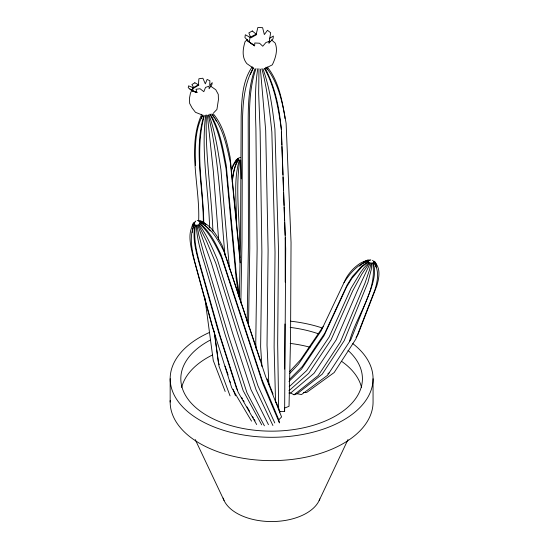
<?xml version="1.0" encoding="UTF-8"?>
<svg xmlns="http://www.w3.org/2000/svg" width="549" height="549" viewBox="0 0 549 549"><rect width="100%" height="100%" fill="white"/><g stroke="black" fill="none" stroke-linecap="round" stroke-linejoin="round"><path stroke-width="0.82" d="M284.656 369.065L284.924 323.985M285.206 282.172L285.206 237.806M279.551 411.592L284.636 411.462L285.7 248.697L281.349 128.912C278.316 108.235 274.809 86.797 264.412 68.378M240.702 160.027L241.286 178.857M248.491 326.703L249.781 248.127L249.376 128.404C249.342 108.4 249.335 87.696 256.006 68.604M247.16 321.673L248.457 244.037L248.203 124.767C248.141 106.019 248.484 86.708 254.962 68.879M239.35 298.1L240.565 234.279L241.169 116.079C241.766 99.348 242.274 80.971 252.272 66.758M240.839 303.034L241.979 241.642L242.432 122.633C242.788 104.166 243.9 84.676 253.103 68.193M192.232 232.481L193.481 225.797L194.607 223.848M258.977 68.721L258.668 93.426L260.144 131.842L261.873 251.984L260.638 346.893L261.928 366.478M206.403 114.988C204.887 153.809 211.468 192.452 212.923 231.191M232.268 181.595C233.229 174.157 234.382 166.333 238.458 159.889M232.344 179.948C233.291 172.921 234.334 165.414 238.479 159.484M268.969 43.09L270.012 41.168L265.977 42.472L262.751 46.219L259.547 43.22L254.791 42.987L254.626 45.828L249.349 42.136L250.015 37.318L256.225 34.182L257.858 27.45L262.607 27.683L264.35 34.58L267.487 30.305L270.664 32.768L268.969 43.09L273.004 38.869L273.388 36.056L269.628 38.265M371.117 263.095L369.45 270.06L364.893 283.394L340.387 341.952L318.276 375.523L294.044 394.786L290.627 393.029L288.939 393.009M195.485 225.275C193.269 238.698 196.652 252.368 200.207 265.263L219.95 335.336L238.081 392.13L256.678 424.542M192.569 90.956L193.186 87.71L198.47 84.772L198.882 78.754L202.883 78.226L205.312 83.853L207.124 79.44L209.89 80.744L209.718 85.5L212.25 82.645L211.893 84.539L209.1 88.746L209.1 86.152L205.546 87.408L203.816 91.683L200.042 88.732L196.041 89.267L196.974 92.603L192.809 91.107L189.968 89.185L196.974 92.603L192.569 90.956L188.225 87.737L188.588 85.843L193.186 87.71L192.5 89.075M205.676 115.16C200.913 152.505 208.716 190.194 209.574 227.554M257.776 68.707C254.571 88.533 255.299 108.771 255.909 128.775L257.117 248.539L255.759 343.358L256.232 349.308M239.831 160.219C234.848 191.663 240.634 223.772 239.577 255.402M279.53 412.827L279.894 411.496L276.154 401.964M195.224 224.665C192.157 237.072 195.684 250.063 198.875 262.093L218.447 331.774L236.537 388.479L237.381 389.948M231.472 170.725L232.659 167.033L235.775 161.31L237.758 159.272M231.362 170.224L233.099 165.002L236.036 160.095L237.916 158.544M201.414 118.303L202.533 115.256M239.378 159.896C232.948 181.506 237.065 204.564 236.523 226.71M204.269 115.86C194.518 150.851 203.418 187.861 203.761 223.402M349.459 341.698C356.013 315.895 377.602 290.963 372.675 263.046M192.033 226.181L193.323 222.969L194.518 222.153M370.397 262.724L357.399 290.682L336.221 339.817L314.007 373.327L290.627 393.029M319.168 500.482L348.004 439.543M203.988 115.331C193.454 150.117 203.446 187.353 203.336 222.812M250.262 74.582L253.46 67.898M235.473 162.964L236.578 160.685L238.239 158.901M201.744 114.316C186.715 147.139 200.213 186.859 198.642 221.082M191.814 90.434L190.441 93.158L189.494 98.127L189.659 103.432L192.136 108.002L195.465 112.305L201.085 114.535M194.421 224.548C188.931 236.063 191.841 249.63 194.689 261.482L213.753 331.088M356.047 337.587L357.886 334.746L376.683 286.173C379.03 278.549 381.239 267.631 374.13 261.852M323.162 326.552L300.605 359.719L289.68 371.556M343.969 282.714C349.679 273.656 357.282 264.577 367.803 261.187M202.849 114.913C194.559 130.243 195.169 148.683 195.437 165.626M369.518 262.717L361.722 274.287L352.822 290.634L331.081 339.756L308.73 373.272L288.959 390.73M193.55 224.061L194.648 222.812M194.065 223.402C187.065 232.453 190.627 245.396 192.857 255.566L211.688 324.438L231.719 387.772L251.538 421.138M289.838 373.375L298.526 364.145L321.138 330.862L345.774 278.878A81.623 58.88 42.3 0 1 361.221 262.697L365.792 260.768L368.153 260.446M213.63 112.861L216.93 109.436L218.433 99.644L218.269 94.339L215.791 89.768L210.391 85.973M279.269 422.14L278.789 419.8L281.582 416.959L265.51 376.195L224.006 251.442C218.365 240.428 211.694 228.212 200.083 222.606M289.646 379.194L302.259 366.56L324.775 333.222L347.215 284.814L352.458 276.435L361.99 265.888L368.434 261.592M288.973 381.431L301.504 369.106L324.034 335.7L346.549 287.017L351.868 278.412L361.633 267.068L368.304 262.017M194.703 222.414L195.341 221.817M289.165 386.743L306.706 370.534L329.105 337.093L351.065 288.259L360.467 272.585L364.056 267.734L369.175 262.257M237.655 159.011L238.89 157.892L240.414 157.494M247.551 39.466L245.087 41.621C242.816 48.957 241.629 57.185 246.83 63.609L253.679 68.399M359.327 266.039L361.805 263.98L366.149 261.537L368.365 260.905M363.109 262.353L367.631 260.013L369.257 259.993M294.044 394.786L297.194 393.722L322.215 374.192L344.223 340.661L367.947 282.364L371.282 269.442L371.776 262.868M327.767 373.917L329.126 372.901M264.234 68.913L272.304 64.844C275.502 58.29 278.096 50.11 275.166 43.076L271.474 39.871M197.173 220.609L197.75 220.403M195.224 221.268L195.657 221.13M367.199 260.672L368.997 260.384M369.134 260.308L370.156 260.171M198.663 220.732L200.241 220.602L203.555 222.235L205.909 224.534M303.528 392.631L306.747 392.411L334.156 372.558L355.862 339.062L374.885 290.009C377.527 281.356 379.716 270.389 373.78 262.594M370.232 259.938L370.815 259.945M199.733 221.467C211.104 224.019 217.102 236.118 222.173 245.527L260.446 360.542M198.923 221.343L200.673 221.624M297.194 393.722L301.49 394.58L327.581 375.262L350.962 339.399L370.52 290.311C373.313 281.623 376.566 271.556 372.936 262.655M199.541 222.16L201.703 222.983L205.992 226.202L210.342 230.964M372.414 260.322L372.901 260.569M250.015 37.318L245.321 34.772L244.929 37.586L249.349 42.136M373.629 261.022L374.919 261.729L376.429 264.302L376.641 265.785M199.5 223.203C209.725 231.026 215.51 243.193 220.972 254.523L262.017 379.75L278.789 419.8M250.145 42.616L254.626 45.828L247.194 40.564L249.582 42.328M373.498 261.448L374.706 262.443M199.63 223.855C209.718 233.092 215.963 245.698 221.672 257.913L262.813 383.655L279.427 422.922M265.942 67.232C278.72 82.954 282.797 103.83 286.111 123.326L291.045 242.425L290.565 337.079L289.021 406.315L284.43 408.12L284.636 411.462M211.619 114.062C223.155 127.725 226.819 146.219 230.456 163.273L240.174 262.82M373.567 262.134L374.816 263.582L376.257 267.39M213.026 113.561C223.47 125.646 226.922 141.923 230.106 157.144L239.94 257.632M198.807 224.191C206.781 234.958 212.134 247.4 217.397 259.643L239.254 329.023L257.886 385.652L274.781 422.963M267.274 66.992C278.576 81.012 281.939 99.486 284.849 116.772L284.917 118.474M210.294 114.185C219.902 129.516 222.887 147.99 226.257 165.475L236.372 274.658L239.57 296.707M212.353 114.597L214.144 117.445M215.043 118.872L216.388 121.013M209.759 114.165C219.339 130.806 222.592 150.254 226.071 168.9L236.159 278.501L238.74 296.33M266.059 67.349L267.315 69.407M229.606 380.951L230.47 382.427M241.587 397.318L242.425 398.787M243.269 400.262L244.106 401.738M247.05 406.891L249.575 411.311M252.519 416.465L253.357 417.94M254.201 419.415L255.045 420.884M198.498 224.877L206.465 241.038L215.784 263.197L237.449 333.017L256.033 389.749L272.922 425.516M261.708 424.837L243.18 390.689L224.918 333.929L204.633 264.014C200.721 251.346 196.727 238.383 196.343 225.035M264.385 425.791L246.981 392.851L228.624 336.043L203.851 253.494L198.868 235.198L196.974 225.399M268.454 424.672L250.996 389.653L232.536 332.927L211.413 263.115L197.654 224.864M265.572 69.05C275.296 87.662 279.496 108.798 281.287 129.55M195.224 439.543L224.061 500.482M262.916 68.79C269.971 88.108 272.496 108.757 274.919 129.077L278.48 248.882L277.67 343.708L278.679 409.918M209.018 114.933C215.373 132.481 218.008 151.133 220.89 169.497L229.461 268.976M267.13 378.913L273.045 394.017M225.179 391.485L213.259 360.473L204.825 297.723M230.045 395.877L219.024 366.224L214.288 331.404M219.243 364.749L218.351 362.347L214.089 330.951M225.028 366.114L228.116 374.933M233.167 389.365L235.418 395.781M261.839 68.769C267.384 89.425 269.621 110.809 271.844 132.028L275.022 252.197L274.123 347.105L275.564 402.424M208.222 114.865C219.387 160.816 220.684 208.373 224.966 255.264M260.418 69.133L265.689 130.353L268.104 250.31L267.027 345.177L268.873 384.547M207.364 115.338L213.341 171.35L218.626 239.501M281.376 132.11L281.843 144.895M281.905 146.604L282.399 160.239M282.461 161.941L282.92 174.726M283.016 177.286L283.476 190.071M283.572 192.63L284.032 205.415M284.094 207.124L284.588 220.76M284.65 222.462L285.116 235.253M373.059 378.735L373.059 402.06A101.448 58.571 0 0 1 270.232 460.625A101.448 58.571 0 0 1 170.204 400.461M170.169 378.735L170.169 402.06M319.827 498.883A49.232 28.424 0 0 1 270.897 521.55A49.232 28.424 0 0 1 223.134 498.067M352.774 343.592A101.448 58.571 0 0 1 332.914 425.4A101.448 58.571 0 0 1 191.107 414.365A101.448 58.571 0 0 1 209.464 332.44M290.38 321.172A101.448 58.571 0 0 1 322.338 328.007M348.018 350.399A90.798 52.423 0 0 1 324.96 421.152A90.798 52.423 0 0 1 201.298 411.901A90.798 52.423 0 0 1 210.253 340.092M290.188 327.417A90.798 52.423 0 0 1 318.708 333.909M181.685 387.491A90.798 52.423 0 0 1 212.477 354.956M290.188 343.42A90.798 52.423 0 0 1 310.007 347.229M341.622 361.352A90.798 52.423 0 0 1 361.544 387.491M194.847 82.782L191.93 84.553L193.921 88.039L198.91 85.013L194.847 82.782M252.293 30.97L248.855 32.906L250.824 37.888L256.706 34.573L252.293 30.97"/></g></svg>
